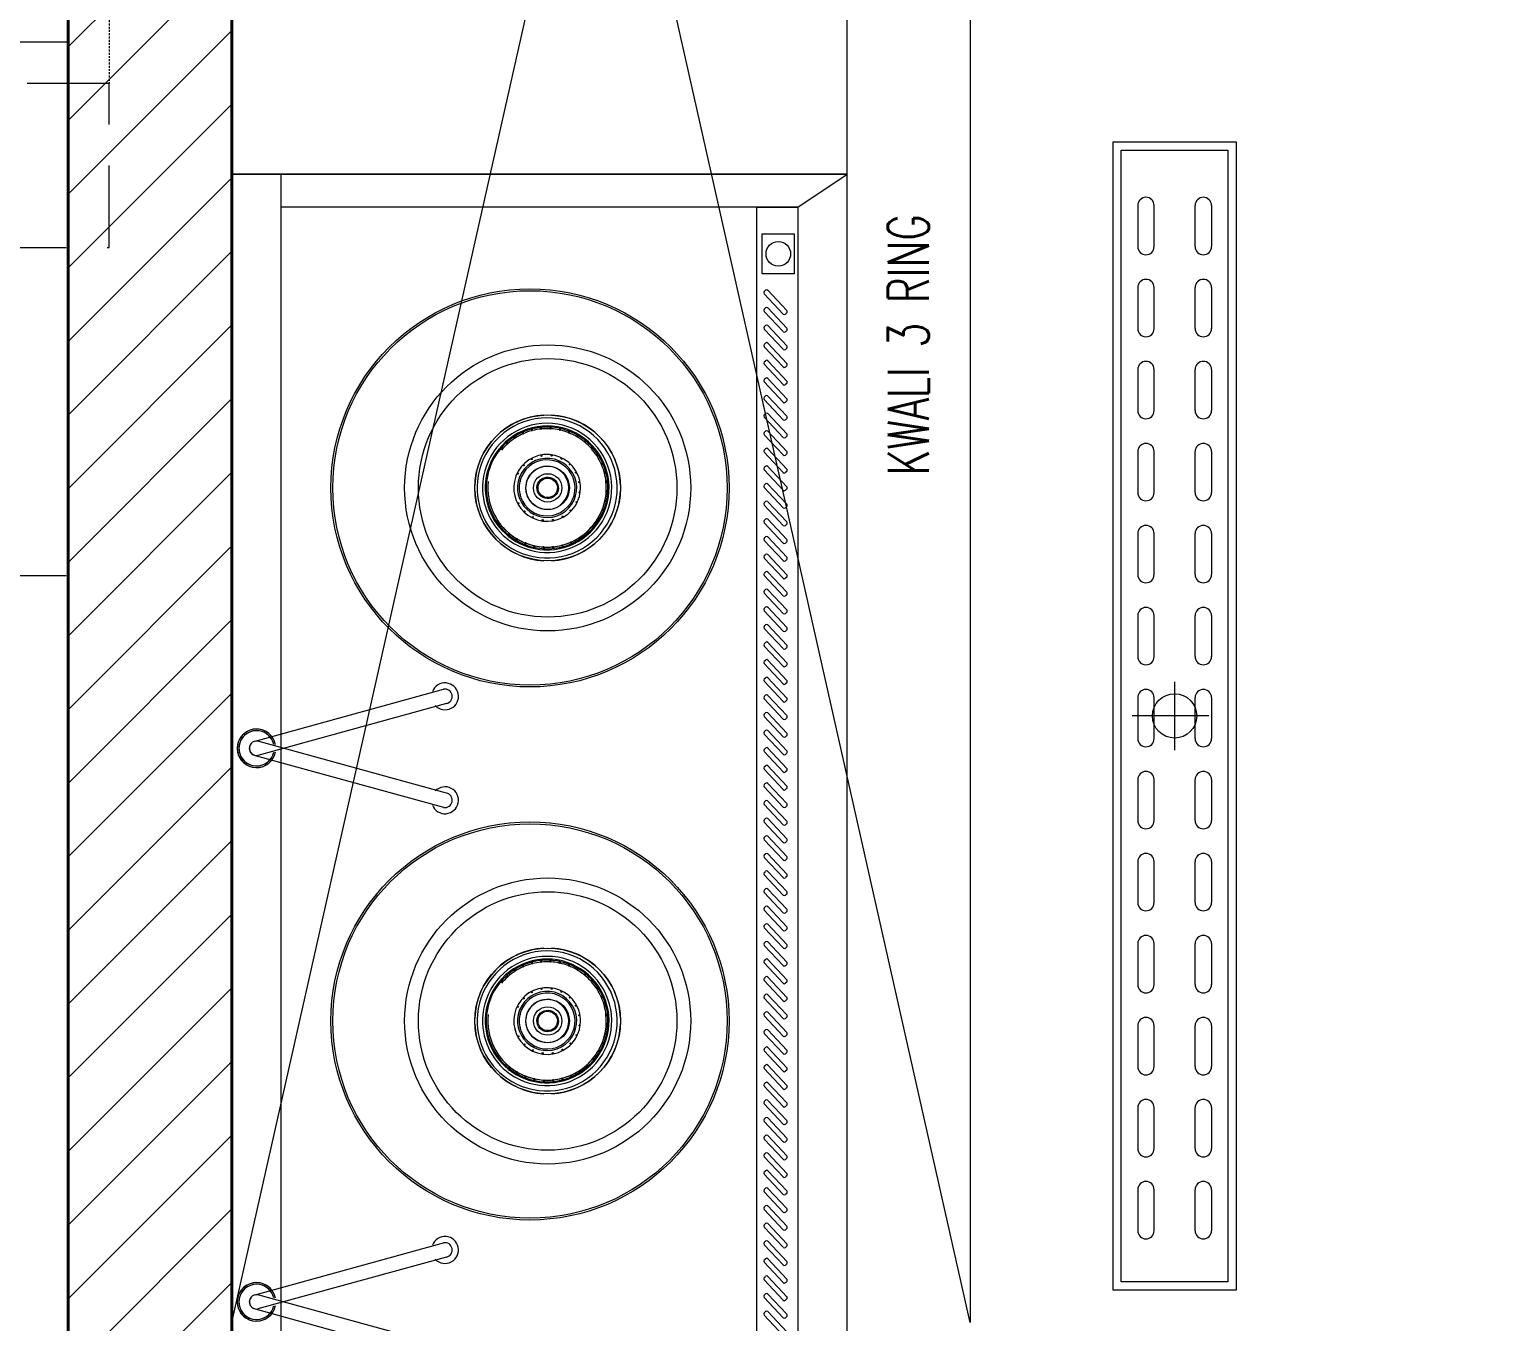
# Model space of a CAD drawing. Header units: millimetres. Extents: x 886808 to 1650903, y -1008069 to 230892.
# Drawn here: x 934941 to 936720, y -357859 to -356283 of the extents above; entities that cross this region are included whole.
import ezdxf

# ---------------------------------------------------------------- set-up
doc = ezdxf.new("R2010")
doc.units = ezdxf.units.MM
for name, pattern in [('CENTER', [2, 1.25, -0.25, 0.25, -0.25]), ('DASHED', [0.75, 0.5, -0.25]), ('Overhead', [3.96875, 2.38125, -1.5875])]:
    doc.linetypes.add(name, pattern=pattern)
doc.layers.get('0').update_dxf_attribs({"lineweight": 0})
for name, color, linetype, lineweight in [('01- NET TUONG- 242', 242, 'Continuous', 40), ('06- Dim- 250', 250, 'Continuous', 0), ('8l NET TO', 8, 'Continuous', 9), ('A_Dim', 8, 'Continuous', 5), ('HACTH', 8, 'Continuous', 0), ('hatch', 250, 'Continuous', 0), ('I-FURN', 252, 'Continuous', 5), ('S-STRS-MBND', 31, 'Overhead', 5)]:
    doc.layers.add(name, color=color, linetype=linetype, lineweight=lineweight)
doc.styles.add('MtXpl_simplex8_shx', font='simplex8.shx')

# ---------------------------------------------------------------- blocks, each defined once
blk = doc.blocks.new('TRUC KHU BEP')
at = {"layer": '8l NET TO', "color": 251, "linetype": 'CENTER', "ltscale": 1000, "true_color": 0x636466, "transparency": 33554636}
blk.add_line((70, -3998.8), (70, 41158.2), dxfattribs=at)
blk = doc.blocks.new('CAU THANG THOAT HIEM')
at = {"layer": '06- Dim- 250', "linetype": 'DASHED', "ltscale": 200, "transparency": 33554636}
for p, q in [((0, 0, 0), (0, -3900, 0)), ((0, -3900, 0), (-3252.3, -3900)), ((50, -3950, 0), (-3302.3, -3950))]:
    blk.add_line(p, q, dxfattribs=at)
for points in [[(-3702.3, -4550), (0, -4550), (0, 2700), (-3702.3, 2700)], [(-3102.3, -4150), (50, -4150), (50, -3950), (-3102.3, -3950)]]:
    blk.add_lwpolyline(points, close=True, dxfattribs=at)
at = {"layer": 'S-STRS-MBND', "color": 251, "true_color": 0x636466, "transparency": 33554636}
blk.add_line((50, -2861, 0), (50, -3950, 0), dxfattribs=at)
blk = doc.blocks.new('TUONG BEP TG 1')
at = {"layer": 'HACTH', "transparency": 33554636}
h = blk.add_hatch(dxfattribs=at)
h.set_pattern_fill('ANSI31', color=256, scale=20)
h.set_pattern_definition([(45, (-934918.59, 379499.195), (-44.9012806, 44.9012806), [])])
h.paths.add_polyline_path([(3452.6, 37100), (6590.6, 37100), (6590.6, 36900), (3452.6, 36900)])
h.paths.add_polyline_path([(269.7, 37100), (1652.6, 37100), (1652.6, 36900), (269.7, 36900)])
h.paths.add_polyline_path([(8200.6, 37100), (10000, 37100), (10000, 36900), (8200.6, 36900)])
h.paths.add_polyline_path([(269.7, 29200), (70, 29200)], flags=17)
h.paths.add_polyline_path([(70, 19062.5), (269.7, 19062.5), (269.8, 17496.1), (70.1, 17496.1)])
h.paths.add_polyline_path([(69.6, 4881.2), (269.7, 4881.2), (269.7, 2202), (69.6, 2202)])
h.paths.add_polyline_path([(69.6, 7593.8), (269.7, 7593.8), (269.7, 6481.2), (69.6, 6481.2)])
h.paths.add_polyline_path([(69.6, 602), (269.7, 602), (269.7, 0), (69.6, 0)])
h.paths.add_polyline_path([(269.6, 0), (1685.1, 0), (1685.1, 200), (269.6, 200)])
h.paths.add_polyline_path([(3485.1, 200), (7535.3, 200), (7535.3, 0), (3485.1, 0)])
h.paths.add_polyline_path([(9145.3, 200), (10000, 200), (10000, 0), (9145.3, 0)])
h.paths.add_polyline_path([(70, 29200), (269.7, 29200), (269.7, 20662.5), (70, 20662.5)])
h.paths.add_polyline_path([(68.5, 14361), (269.7, 14361), (269.7, 15896.1), (68.5, 15896.1)])
h.paths.add_polyline_path([(69.6, 11800.9), (268.5, 11800.9), (268.5, 12761), (69.6, 12761)])
h.paths.add_polyline_path([(69.6, 10200.9), (269.6, 10200.9), (269.6, 9193.8), (69.6, 9193.8)])
h.paths.add_polyline_path([(69.8, 200.2), (69.8, 0), (-2028.9, -0.1), (-2028.9, 200)])
h.paths.add_polyline_path([(70, 37100.1), (270.6, 37100.1), (270.6, 34325), (70, 34325)])
h.paths.add_polyline_path([(70, 37100.1), (70, 36899.9), (-3029.1, 36899.8), (-3029.1, 37100)])
h.paths.add_polyline_path([(-3229.3, 37100), (-3029.1, 37100), (-3029, 36699.8), (-3229.2, 36699.8)])
h.paths.add_polyline_path([(-3229.3, 35699.8), (-3029.1, 35699.8), (-3029, 34049.8), (-3229.2, 34049.8)])
h.paths.add_polyline_path([(70.6, 34450.1), (70.6, 34249.9), (-3029, 34249.9), (-3029, 34450.1)])
h.paths.add_polyline_path([(-3229.4, 33049.7), (-3029.2, 33049.7), (-3029.1, 31994.2), (-3229.3, 31994.2)])
h.paths.add_polyline_path([(70, 32200.2), (70, 32000), (-3029.1, 32000), (-3029.1, 32200.2)])
h.paths.add_polyline_path([(-3329, 3299.3), (-3128.9, 3299.3), (-3128.9, 4099.2), (70, 4099.2), (70, 4299.4), (-3329, 4299.3)])
h.paths.add_polyline_path([(-3128.9, 2299.3), (-3329, 2299.3), (-3329, 0), (-3028.9, -0.1), (-3028.9, 200), (-3128.9, 200)])
at = {"layer": '01- NET TUONG- 242', "transparency": 33554636}
blk.add_lwpolyline([(70, 29200), (269.7, 29200), (269.7, 20662.5), (70, 20662.5)], close=True, dxfattribs=at)
at = {"layer": 'A_Dim', "transparency": 33554636}
blk.add_blockref('CAU THANG THOAT HIEM', (70, 27100, 0), dxfattribs=at)
blk = doc.blocks.new('A$C26DD556D')
at = {"layer": 'hatch', "transparency": 33554636}
for p, q in [((2079.2, 12325.4), (2079.2, 16325.4)), ((2079.2, 12325.4), (2979.2, 16325.4)), ((2979.2, 12325.4), (2079.2, 16325.4)), ((2979.2, 16325.4), (2979.2, 12325.4)), ((2079.2, 14125.6), (2079.2, 13725.5)), ((2829.2, 13725.5), (2829.2, 14125.6)), ((3153.6, 12364.9), (3153.6, 13764.9)), ((3153.6, 13764.9), (3303.6, 13764.9)), ((3163.6, 12374.9), (3163.6, 13754.9)), ((3163.6, 13754.9), (3293.6, 13754.9)), ((3293.6, 13754.9), (3293.6, 12374.9)), ((3303.6, 13764.9), (3303.6, 12364.9)), ((2829.2, 13725.5), (2079.2, 13725.5)), ((2079.2, 11625.5), (2079.2, 13725.5)), ((2139.2, 13725.5), (2079.2, 13725.5)), ((2079.2, 13725.5), (2079.2, 11625.5)), ((2079.2, 13725.5), (2079.2, 11625.5)), ((2139.2, 13725.5), (2079.2, 13725.5)), ((2079.2, 13725.5), (2829.2, 13725.5)), ((2139.2, 12295.7), (2139.2, 13725.5)), ((2139.2, 11625.5), (2139.2, 13725.5)), ((2139.2, 11625.5), (2139.2, 13725.5)), ((2769.2, 13685.5), (2829.2, 13725.5)), ((2829.2, 11625.5), (2829.2, 13725.5)), ((2769.2, 13685.5), (2139.2, 13685.5)), ((2719.2, 11665.5), (2719.2, 13685.5)), ((2719.2, 13685.5), (2769.2, 13685.5)), ((2769.2, 13685.5), (2769.2, 11665.5)), ((3183.6, 13687.3), (3183.6, 13637.3)), ((3203.6, 13637.3), (3203.6, 13687.3)), ((3253.6, 13637.3), (3253.6, 13687.3)), ((3273.6, 13687.3), (3273.6, 13637.3)), ((2725.6, 13603.9), (2725.6, 13652.8)), ((2725.6, 13652.8), (2764.7, 13652.8)), ((2764.7, 13652.8), (2764.7, 13603.9)), ((2764.7, 13603.9), (2725.6, 13603.9)), ((2751.2, 13554.9), (2728.1, 13579.6)), ((2728.2, 13582.4), (2729.8, 13584)), ((2732.7, 13583.9), (2755.7, 13559.2)), ((3183.6, 13587.3), (3183.6, 13537.3)), ((3203.6, 13537.3), (3203.6, 13587.3)), ((3253.6, 13537.3), (3253.6, 13587.3)), ((3273.6, 13587.3), (3273.6, 13537.3)), ((2751.2, 13533.5), (2728.1, 13558.1)), ((2728.2, 13561), (2729.8, 13562.5)), ((2732.7, 13562.4), (2755.7, 13537.7)), ((2755.6, 13556.4), (2754, 13554.8)), ((2751.2, 13512), (2728.1, 13536.7)), ((2728.2, 13539.5), (2729.8, 13541)), ((2732.7, 13540.9), (2755.7, 13516.2)), ((2755.6, 13534.9), (2754, 13533.4)), ((2728.2, 13518), (2729.8, 13519.6)), ((2732.7, 13519.5), (2755.7, 13494.8)), ((2751.2, 13490.5), (2728.1, 13515.2)), ((2755.6, 13513.4), (2754, 13511.9)), ((2751.2, 13469), (2728.1, 13493.7)), ((2728.2, 13496.6), (2729.8, 13498.1)), ((2732.7, 13498), (2755.7, 13473.3)), ((2755.6, 13491.9), (2754, 13490.4)), ((3183.6, 13487.3), (3183.6, 13437.3)), ((3203.6, 13437.3), (3203.6, 13487.3)), ((3253.6, 13437.3), (3253.6, 13487.3)), ((3273.6, 13487.3), (3273.6, 13437.3)), ((2751.2, 13447.6), (2728.1, 13472.3)), ((2728.2, 13475.1), (2729.8, 13476.6)), ((2732.7, 13476.5), (2755.7, 13451.8)), ((2755.6, 13470.5), (2754, 13468.9)), ((2751.2, 13426.1), (2728.1, 13450.8)), ((2728.2, 13453.6), (2729.8, 13455.1)), ((2732.7, 13455), (2755.7, 13430.4)), ((2755.6, 13449), (2754, 13447.5)), ((2751.2, 13404.6), (2728.1, 13429.3)), ((2728.2, 13432.1), (2729.8, 13433.7)), ((2732.7, 13433.6), (2755.7, 13408.9)), ((2728.2, 13410.7), (2729.8, 13412.2)), ((2732.7, 13412.1), (2755.7, 13387.4)), ((2755.6, 13427.5), (2754, 13426)), ((2751.2, 13383.2), (2728.1, 13407.8)), ((2755.6, 13406.1), (2754, 13404.5)), ((2751.2, 13361.7), (2728.1, 13386.4)), ((2728.2, 13389.2), (2729.8, 13390.7)), ((2732.7, 13390.6), (2755.7, 13365.9)), ((2755.6, 13384.6), (2754, 13383.1)), ((3183.6, 13387.3), (3183.6, 13337.3)), ((3203.6, 13337.3), (3203.6, 13387.3)), ((3253.6, 13337.3), (3253.6, 13387.3)), ((3273.6, 13387.3), (3273.6, 13337.3)), ((2751.2, 13340.2), (2728.1, 13364.9)), ((2728.2, 13367.7), (2729.8, 13369.3)), ((2732.7, 13369.2), (2755.7, 13344.5)), ((2755.6, 13363.1), (2754, 13361.6)), ((2431.4, 13350.9), (2430, 13350.9)), ((2751.2, 13318.7), (2728.1, 13343.4)), ((2728.2, 13346.3), (2729.8, 13347.8)), ((2732.7, 13347.7), (2755.7, 13323)), ((2755.6, 13341.7), (2754, 13340.1)), ((2430, 13335.1), (2431.4, 13335.1)), ((2751.2, 13297.3), (2728.1, 13322)), ((2728.2, 13324.8), (2729.8, 13326.3)), ((2732.7, 13326.2), (2755.7, 13301.5)), ((2728.2, 13303.3), (2729.8, 13304.8)), ((2732.7, 13304.7), (2755.7, 13280.1)), ((2755.6, 13320.2), (2754, 13318.6)), ((2751.2, 13275.8), (2728.1, 13300.5)), ((2755.6, 13298.7), (2754, 13297.2)), ((3183.6, 13287.3), (3183.6, 13237.3)), ((3203.6, 13237.3), (3203.6, 13287.3)), ((3253.6, 13237.3), (3253.6, 13287.3)), ((3273.6, 13287.3), (3273.6, 13237.3)), ((2751.2, 13254.3), (2728.1, 13279)), ((2728.2, 13281.8), (2729.8, 13283.4)), ((2732.7, 13283.3), (2755.7, 13258.6)), ((2755.6, 13277.2), (2754, 13275.7)), ((2751.2, 13232.9), (2728.1, 13257.5)), ((2728.2, 13260.4), (2729.8, 13261.9)), ((2732.7, 13261.8), (2755.7, 13237.1)), ((2755.6, 13255.8), (2754, 13254.2)), ((2751.2, 13211.4), (2728.1, 13236.1)), ((2728.2, 13238.9), (2729.8, 13240.4)), ((2732.7, 13240.3), (2755.7, 13215.7)), ((2755.6, 13234.3), (2754, 13232.8)), ((2751.2, 13189.9), (2728.1, 13214.6)), ((2728.2, 13217.4), (2729.8, 13219)), ((2732.7, 13218.9), (2755.7, 13194.2)), ((2728.2, 13196), (2729.8, 13197.5)), ((2732.7, 13197.4), (2755.7, 13172.7)), ((2755.6, 13212.8), (2754, 13211.3)), ((2751.2, 13168.5), (2728.1, 13193.1)), ((2755.6, 13191.4), (2754, 13189.8)), ((3183.6, 13187.3), (3183.6, 13137.3)), ((3203.6, 13137.3), (3203.6, 13187.3)), ((3253.6, 13137.3), (3253.6, 13187.3)), ((3273.6, 13187.3), (3273.6, 13137.3)), ((2751.2, 13147), (2728.1, 13171.7)), ((2728.2, 13174.5), (2729.8, 13176)), ((2732.7, 13175.9), (2755.7, 13151.2)), ((2755.6, 13169.9), (2754, 13168.4)), ((2751.2, 13125.5), (2728.1, 13150.2)), ((2728.2, 13153), (2729.8, 13154.6)), ((2732.7, 13154.5), (2755.7, 13129.8)), ((2755.6, 13148.4), (2754, 13146.9)), ((2751.2, 13104), (2728.1, 13128.7)), ((2728.2, 13131.6), (2729.8, 13133.1)), ((2732.7, 13133), (2755.7, 13108.3)), ((2755.6, 13126.9), (2754, 13125.4)), ((2728.2, 13110.1), (2729.8, 13111.6)), ((2732.7, 13111.5), (2755.7, 13086.8)), ((2107.5, 13034.1), (2337.3, 13097.4)), ((2751.2, 13082.6), (2728.1, 13107.3)), ((2728.2, 13088.6), (2729.8, 13090.1)), ((2732.7, 13090), (2755.7, 13065.4)), ((2755.6, 13105.5), (2754, 13103.9)), ((3228.6, 13106.6), (3228.6, 13023.2)), ((2340.8, 13080.2), (2110.9, 13016.8)), ((2751.2, 13061.1), (2728.1, 13085.8)), ((2755.6, 13084), (2754, 13082.5)), ((3183.6, 13087.3), (3183.6, 13037.3)), ((3203.6, 13037.3), (3203.6, 13087.3)), ((3253.6, 13037.3), (3253.6, 13087.3)), ((3273.6, 13087.3), (3273.6, 13037.3)), ((2751.2, 13039.6), (2728.1, 13064.3)), ((2728.2, 13067.1), (2729.8, 13068.7)), ((2732.7, 13068.6), (2755.7, 13043.9)), ((2755.6, 13062.5), (2754, 13061)), ((3270.3, 13064.9), (3176.9, 13064.9)), ((2751.2, 13018.2), (2728.1, 13042.8)), ((2728.2, 13045.7), (2729.8, 13047.2)), ((2732.7, 13047.1), (2755.7, 13022.4)), ((2755.6, 13041.1), (2754, 13039.5)), ((2340.8, 12970.7), (2110.9, 13034.1)), ((2751.2, 12996.7), (2728.1, 13021.4)), ((2728.2, 13024.2), (2729.8, 13025.7)), ((2732.7, 13025.6), (2755.7, 13000.9)), ((2755.6, 13019.6), (2754, 13018.1)), ((2107.5, 13016.8), (2337.3, 12953.5)), ((2728.2, 13002.7), (2729.8, 13004.3)), ((2732.7, 13004.2), (2755.7, 12979.5)), ((2751.2, 12975.2), (2728.1, 12999.9)), ((2755.6, 12998.1), (2754, 12996.6)), ((3183.6, 12987.3), (3183.6, 12937.3)), ((3203.6, 12937.3), (3203.6, 12987.3)), ((3253.6, 12937.3), (3253.6, 12987.3)), ((3273.6, 12987.3), (3273.6, 12937.3)), ((2751.2, 12953.7), (2728.1, 12978.4)), ((2728.2, 12981.3), (2729.8, 12982.8)), ((2732.7, 12982.7), (2755.7, 12958)), ((2755.6, 12976.7), (2754, 12975.1)), ((2751.2, 12932.3), (2728.1, 12957)), ((2728.2, 12959.8), (2729.8, 12961.3)), ((2732.7, 12961.2), (2755.7, 12936.5)), ((2755.6, 12955.2), (2754, 12953.7)), ((2751.2, 12910.8), (2728.1, 12935.5)), ((2728.2, 12938.3), (2729.8, 12939.8)), ((2732.7, 12939.7), (2755.7, 12915.1)), ((2755.6, 12933.7), (2754, 12932.2)), ((2751.2, 12889.3), (2728.1, 12914)), ((2728.2, 12916.8), (2729.8, 12918.4)), ((2732.7, 12918.3), (2755.7, 12893.6)), ((2755.6, 12912.2), (2754, 12910.7)), ((2728.2, 12895.4), (2729.8, 12896.9)), ((2732.7, 12896.8), (2755.7, 12872.1)), ((2751.2, 12867.9), (2728.1, 12892.5)), ((2755.6, 12890.8), (2754, 12889.2)), ((3183.6, 12887.3), (3183.6, 12837.3)), ((3203.6, 12837.3), (3203.6, 12887.3)), ((3253.6, 12837.3), (3253.6, 12887.3)), ((3273.6, 12887.3), (3273.6, 12837.3)), ((2751.2, 12846.4), (2728.1, 12871.1)), ((2728.2, 12873.9), (2729.8, 12875.4)), ((2732.7, 12875.3), (2755.7, 12850.7)), ((2755.6, 12869.3), (2754, 12867.8)), ((2751.2, 12824.9), (2728.1, 12849.6)), ((2728.2, 12852.4), (2729.8, 12854)), ((2732.7, 12853.9), (2755.7, 12829.2)), ((2755.6, 12847.8), (2754, 12846.3)), ((2751.2, 12803.5), (2728.1, 12828.1)), ((2728.2, 12831), (2729.8, 12832.5)), ((2732.7, 12832.4), (2755.7, 12807.7)), ((2755.6, 12826.4), (2754, 12824.8)), ((2751.2, 12782), (2728.1, 12806.7)), ((2728.2, 12809.5), (2729.8, 12811)), ((2732.7, 12810.9), (2755.7, 12786.2)), ((2728.2, 12788), (2729.8, 12789.6)), ((2732.7, 12789.5), (2755.7, 12764.8)), ((2755.6, 12804.9), (2754, 12803.4)), ((3183.6, 12787.3), (3183.6, 12737.3)), ((3203.6, 12737.3), (3203.6, 12787.3)), ((3253.6, 12737.3), (3253.6, 12787.3)), ((3273.6, 12787.3), (3273.6, 12737.3)), ((2751.2, 12760.5), (2728.1, 12785.2)), ((2755.6, 12783.4), (2754, 12781.9)), ((2751.2, 12739), (2728.1, 12763.7)), ((2728.2, 12766.6), (2729.8, 12768.1)), ((2732.7, 12768), (2755.7, 12743.3)), ((2755.6, 12761.9), (2754, 12760.4)), ((2751.2, 12717.6), (2728.1, 12742.3)), ((2728.2, 12745.1), (2729.8, 12746.6)), ((2732.7, 12746.5), (2755.7, 12721.8)), ((2755.6, 12740.5), (2754, 12738.9)), ((2751.2, 12696.1), (2728.1, 12720.8)), ((2728.2, 12723.6), (2729.8, 12725.1)), ((2732.7, 12725), (2755.7, 12700.4)), ((2755.6, 12719), (2754, 12717.5)), ((2431.4, 12700.9), (2430, 12700.9)), ((2751.2, 12674.6), (2728.1, 12699.3)), ((2728.2, 12702.1), (2729.8, 12703.7)), ((2732.7, 12703.6), (2755.7, 12678.9)), ((2430, 12685.1), (2431.4, 12685.1)), ((2728.2, 12680.7), (2729.8, 12682.2)), ((2732.7, 12682.1), (2755.7, 12657.4)), ((2755.6, 12697.5), (2754, 12696)), ((3183.6, 12687.3), (3183.6, 12637.3)), ((3203.6, 12637.3), (3203.6, 12687.3)), ((3253.6, 12637.3), (3253.6, 12687.3)), ((3273.6, 12687.3), (3273.6, 12637.3)), ((2751.2, 12653.2), (2728.1, 12677.8)), ((2755.6, 12676.1), (2754, 12674.5)), ((2751.2, 12631.7), (2728.1, 12656.4)), ((2728.2, 12659.2), (2729.8, 12660.7)), ((2732.7, 12660.6), (2755.7, 12635.9)), ((2755.6, 12654.6), (2754, 12653.1)), ((2751.2, 12610.2), (2728.1, 12634.9)), ((2728.2, 12637.7), (2729.8, 12639.3)), ((2732.7, 12639.2), (2755.7, 12614.5)), ((2755.6, 12633.1), (2754, 12631.6)), ((2751.2, 12588.7), (2728.1, 12613.4)), ((2728.2, 12616.3), (2729.8, 12617.8)), ((2732.7, 12617.7), (2755.7, 12593)), ((2755.6, 12611.7), (2754, 12610.1)), ((2751.2, 12567.3), (2728.1, 12592)), ((2728.2, 12594.8), (2729.8, 12596.3)), ((2732.7, 12596.2), (2755.7, 12571.5)), ((2728.2, 12573.3), (2729.8, 12574.8)), ((2732.7, 12574.8), (2755.7, 12550.1)), ((2755.6, 12590.2), (2754, 12588.7)), ((3183.6, 12587.3), (3183.6, 12537.3)), ((3203.6, 12537.3), (3203.6, 12587.3)), ((3253.6, 12537.3), (3253.6, 12587.3)), ((3273.6, 12587.3), (3273.6, 12537.3)), ((2751.2, 12545.8), (2728.1, 12570.5)), ((2755.6, 12568.7), (2754, 12567.2)), ((2751.2, 12524.3), (2728.1, 12549)), ((2728.2, 12551.8), (2729.8, 12553.4)), ((2732.7, 12553.3), (2755.7, 12528.6)), ((2755.6, 12547.2), (2754, 12545.7)), ((2751.2, 12502.9), (2728.1, 12527.5)), ((2728.2, 12530.4), (2729.8, 12531.9)), ((2732.7, 12531.8), (2755.7, 12507.1)), ((2755.6, 12525.8), (2754, 12524.2)), ((2751.2, 12481.4), (2728.1, 12506.1)), ((2728.2, 12508.9), (2729.8, 12510.4)), ((2732.7, 12510.3), (2755.7, 12485.7)), ((2755.6, 12504.3), (2754, 12502.8)), ((2728.2, 12487.4), (2729.8, 12489)), ((2732.7, 12488.9), (2755.7, 12464.2)), ((3183.6, 12487.3), (3183.6, 12437.3)), ((3203.6, 12437.3), (3203.6, 12487.3)), ((3253.6, 12437.3), (3253.6, 12487.3)), ((3273.6, 12487.3), (3273.6, 12437.3)), ((2751.2, 12459.9), (2728.1, 12484.6)), ((2728.2, 12466), (2729.8, 12467.5)), ((2732.7, 12467.4), (2755.7, 12442.7)), ((2755.6, 12482.8), (2754, 12481.3)), ((2751.2, 12438.5), (2728.1, 12463.1)), ((2755.6, 12461.4), (2754, 12459.8)), ((2751.2, 12417), (2728.1, 12441.7)), ((2728.2, 12444.5), (2729.8, 12446)), ((2732.7, 12445.9), (2755.7, 12421.2)), ((2755.6, 12439.9), (2754, 12438.4)), ((2107.5, 12359.1), (2337.3, 12422.4)), ((2751.2, 12395.5), (2728.1, 12420.2)), ((2728.2, 12423), (2729.8, 12424.6)), ((2732.7, 12424.5), (2755.7, 12399.8)), ((2755.6, 12418.4), (2754, 12416.9)), ((2340.8, 12405.2), (2110.9, 12341.8)), ((2751.2, 12374), (2728.1, 12398.7)), ((2728.2, 12401.6), (2729.8, 12403.1)), ((2732.7, 12403), (2755.7, 12378.3)), ((2755.6, 12396.9), (2754, 12395.4)), ((2728.2, 12380.1), (2729.8, 12381.6)), ((2732.7, 12381.5), (2755.7, 12356.8)), ((2751.2, 12352.6), (2728.1, 12377.3)), ((2755.6, 12375.5), (2754, 12373.9)), ((3303.6, 12364.9), (3153.6, 12364.9)), ((3293.6, 12374.9), (3163.6, 12374.9)), ((2340.8, 12295.7), (2110.9, 12359.1)), ((2751.2, 12331.1), (2728.1, 12355.8)), ((2728.2, 12358.6), (2729.8, 12360.1)), ((2732.7, 12360), (2755.7, 12335.4)), ((2755.6, 12354), (2754, 12352.5)), ((2107.5, 12341.8), (2337.3, 12278.5)), ((2751.2, 12309.6), (2728.1, 12334.3)), ((2728.2, 12337.1), (2729.8, 12338.7)), ((2732.7, 12338.6), (2755.7, 12313.9)), ((2755.6, 12332.5), (2754, 12331))]:
    blk.add_line(p, q, dxfattribs=at)
for centre, radius in [((2745.4, 13628.4), 15), ((2442.6, 13343), 242.7), ((2442.6, 13343), 240.4), ((2464.2, 13343), 174.4), ((2464.2, 13343), 157.6), ((2464.2, 13343), 88.9), ((2464.2, 13343), 88.9), ((2444.8, 13378.1), 0.657), ((2456.6, 13382.1), 0.657), ((2469, 13382.4), 0.657), ((2480.9, 13378.7), 0.657), ((2427.8, 13360.4), 0.657), ((2434.9, 13370.6), 0.657), ((2464.2, 13343), 26.5), ((2464.2, 13343), 26.5), ((2464.2, 13343), 17.3), ((2464.2, 13343), 17.3), ((2491.1, 13371.6), 0.657), ((2498.6, 13361.7), 0.657), ((2502.7, 13350), 0.657), ((2428.5, 13324.3), 0.657), ((2499.3, 13325.7), 0.657), ((2502.9, 13337.5), 0.657), ((2436, 13314.4), 0.657), ((2446.2, 13307.3), 0.657), ((2458.1, 13303.7), 0.657), ((2470.5, 13303.9), 0.657), ((2482.3, 13308), 0.657), ((2492.2, 13315.5), 0.657), ((3228.6, 13064.9), 27), ((2442.6, 12693), 242.7), ((2442.6, 12693), 240.4), ((2464.2, 12693), 174.4), ((2464.2, 12693), 157.6), ((2464.2, 12693), 88.9), ((2464.2, 12693), 88.9), ((2434.9, 12720.6), 0.657), ((2464.2, 12693), 26.5), ((2464.2, 12693), 26.5), ((2444.8, 12728.1), 0.657), ((2456.6, 12732.1), 0.657), ((2469, 12732.4), 0.657), ((2480.9, 12728.7), 0.657), ((2491.1, 12721.6), 0.657), ((2427.8, 12710.4), 0.657), ((2464.2, 12693), 17.3), ((2464.2, 12693), 17.3), ((2498.6, 12711.7), 0.657), ((2502.7, 12700), 0.657), ((2502.9, 12687.5), 0.657), ((2428.5, 12674.3), 0.657), ((2436, 12664.4), 0.657), ((2492.2, 12665.5), 0.657), ((2499.3, 12675.7), 0.657), ((2446.2, 12657.3), 0.657), ((2458.1, 12653.7), 0.657), ((2470.5, 12653.9), 0.657), ((2482.3, 12658), 0.657)]:
    blk.add_circle(centre, radius, dxfattribs=at)
for centre, radius, start, end in [((3193.6, 13687.3), 10, 0, 180), ((3263.6, 13687.3), 10, 0, 180), ((3193.6, 13637.3), 10, 180, 0), ((3263.6, 13637.3), 10, 180, 0), ((3193.6, 13587.3), 10, 0, 180), ((3263.6, 13587.3), 10, 0, 180), ((2729.6, 13581), 2, 133.0347, 223.0347), ((2731.2, 13582.5), 2, 43.0347, 133.0347), ((2729.6, 13559.5), 2, 133.0347, 223.0347), ((2731.2, 13561), 2, 43.0347, 133.0347), ((2752.6, 13556.3), 2, 223.0347, 313.0347), ((2754.3, 13557.8), 2, 313.0347, 43.0347), ((2729.6, 13538), 2, 133.0347, 223.0347), ((2731.2, 13539.6), 2, 43.0347, 133.0347), ((2754.3, 13536.3), 2, 313.0347, 43.0347), ((3193.6, 13537.3), 10, 180, 0), ((3263.6, 13537.3), 10, 180, 0), ((2729.6, 13516.6), 2, 133.0347, 223.0347), ((2731.2, 13518.1), 2, 43.0347, 133.0347), ((2752.6, 13534.8), 2, 223.0347, 313.0347), ((2752.6, 13513.3), 2, 223.0347, 313.0347), ((2754.3, 13514.9), 2, 313.0347, 43.0347), ((2729.6, 13495.1), 2, 133.0347, 223.0347), ((2731.2, 13496.6), 2, 43.0347, 133.0347), ((2752.6, 13491.9), 2, 223.0347, 313.0347), ((2754.3, 13493.4), 2, 313.0347, 43.0347), ((3193.6, 13487.3), 10, 0, 180), ((3263.6, 13487.3), 10, 0, 180), ((2729.6, 13473.6), 2, 133.0347, 223.0347), ((2731.2, 13475.1), 2, 43.0347, 133.0347), ((2752.6, 13470.4), 2, 223.0347, 313.0347), ((2754.3, 13471.9), 2, 313.0347, 43.0347), ((2729.6, 13452.1), 2, 133.0347, 223.0347), ((2731.2, 13453.7), 2, 43.0347, 133.0347), ((2752.6, 13448.9), 2, 223.0347, 313.0347), ((2754.3, 13450.5), 2, 313.0347, 43.0347), ((2464.2, 13343), 88.9, 93.0247, 177.816), ((2463.5, 13343), 85.4, 234.9212, 174.7036), ((2464.2, 13343), 88.9, 2.184, 86.9753), ((2729.6, 13430.7), 2, 133.0347, 223.0347), ((2731.2, 13432.2), 2, 43.0347, 133.0347), ((2754.3, 13429), 2, 313.0347, 43.0347), ((3193.6, 13437.3), 10, 180, 0), ((3263.6, 13437.3), 10, 180, 0), ((2463.5, 13343), 78.8, 234.9212, 174.2608), ((2463.5, 13343), 75.5, 234.9212, 174.0104), ((2463.5, 13343), 74.2, 234.9212, 173.904), ((2434.2, 13409.7), 0.788, 333.2976, 254.1502), ((2463.5, 13343), 72.2, 105.1221, 113.3257), ((2445, 13413.5), 0.788, 324.2976, 245.1502), ((2445, 13413.5), 0.788, 245.1502, 324.2976), ((2463.5, 13343), 72.2, 96.1221, 104.3257), ((2456.3, 13415.5), 0.788, 315.2976, 236.1502), ((2456.3, 13415.5), 0.788, 236.1502, 315.2976), ((2463.5, 13343), 72.2, 87.1221, 95.3257), ((2467.7, 13415.7), 0.788, 306.2976, 227.1502), ((2467.7, 13415.7), 0.788, 227.1502, 306.2976), ((2463.5, 13343), 72.2, 78.1221, 86.3257), ((2479, 13414.2), 0.788, 297.2976, 218.1502), ((2479, 13414.2), 0.788, 218.1502, 297.2976), ((2463.5, 13343), 72.2, 69.1221, 77.3257), ((2490, 13410.9), 0.788, 288.2976, 209.1502), ((2490, 13410.9), 0.788, 209.1502, 288.2976), ((2463.5, 13343), 72.2, 60.1221, 68.3257), ((2729.6, 13409.2), 2, 133.0347, 223.0347), ((2731.2, 13410.7), 2, 43.0347, 133.0347), ((2752.6, 13427.5), 2, 223.0347, 313.0347), ((2463.5, 13343), 72.2, 132.1221, 140.3257), ((2415.1, 13397.4), 0.788, 351.2976, 272.1502), ((2415.1, 13397.4), 0.788, 272.1502, 351.2976), ((2463.5, 13343), 72.2, 123.1221, 131.3257), ((2424.2, 13404.3), 0.788, 342.2976, 263.1502), ((2424.2, 13404.3), 0.788, 263.1502, 342.2976), ((2463.5, 13343), 72.2, 114.1221, 122.3257), ((2434.2, 13409.7), 0.788, 254.1502, 333.2976), ((2500.3, 13405.9), 0.788, 279.2976, 200.1502), ((2500.3, 13405.9), 0.788, 200.1502, 279.2976), ((2463.5, 13343), 72.2, 51.1221, 59.3257), ((2509.7, 13399.4), 0.788, 270.2976, 191.1502), ((2509.7, 13399.4), 0.788, 191.1502, 270.2976), ((2463.5, 13343), 72.2, 42.1221, 50.3257), ((2517.9, 13391.5), 0.788, 261.2976, 182.1502), ((2752.6, 13406), 2, 223.0347, 313.0347), ((2754.3, 13407.5), 2, 313.0347, 43.0347), ((3193.6, 13387.3), 10, 0, 180), ((3263.6, 13387.3), 10, 0, 180), ((2463.5, 13343), 40.7, 234.9212, 168.8401), ((2463.5, 13343), 36.1, 234.9212, 167.3977), ((2463.5, 13343), 34.1, 234.9212, 166.6576), ((2517.9, 13391.5), 0.788, 182.1502, 261.2976), ((2463.5, 13343), 72.2, 33.1221, 41.3257), ((2524.8, 13382.4), 0.788, 252.2976, 173.1502), ((2524.8, 13382.4), 0.788, 173.1502, 252.2976), ((2463.5, 13343), 72.2, 24.1221, 32.3257), ((2729.6, 13387.7), 2, 133.0347, 223.0347), ((2731.2, 13389.3), 2, 43.0347, 133.0347), ((2752.6, 13384.5), 2, 223.0347, 313.0347), ((2754.3, 13386.1), 2, 313.0347, 43.0347), ((2463.5, 13343), 26.3, 234.9212, 162.5424), ((2530.2, 13372.3), 0.788, 164.1502, 243.2976), ((2530.2, 13372.3), 0.788, 243.2976, 164.1502), ((2463.5, 13343), 72.2, 15.1221, 23.3257), ((2534, 13361.5), 0.788, 155.1502, 234.2976), ((2534, 13361.5), 0.788, 234.2976, 155.1502), ((2463.5, 13343), 72.2, 6.1221, 14.3257), ((2729.6, 13366.3), 2, 133.0347, 223.0347), ((2731.2, 13367.8), 2, 43.0347, 133.0347), ((2752.6, 13363.1), 2, 223.0347, 313.0347), ((2754.3, 13364.6), 2, 313.0347, 43.0347), ((2464.2, 13343), 88.9, 182.184, 266.9753), ((2463.5, 13343), 85.4, 174.7036, 234.9212), ((2463.5, 13343), 78.8, 174.2608, 234.9212), ((2463.5, 13343), 75.5, 174.0104, 234.9212), ((2463.5, 13343), 74.2, 173.904, 234.9212), ((2463.5, 13343), 72.2, 173.7371, 6.2629), ((2463.5, 13343), 40.7, 168.8401, 234.9212), ((2463.5, 13343), 36.1, 167.3977, 234.9212), ((2463.5, 13343), 34.1, 166.6576, 234.9212), ((2463.5, 13343), 26.3, 162.5424, 234.9212), ((2464.2, 13343), 13.1, 143.1301377324015, 143.1301037148577), ((2464.2, 13343), 11.8, 138.1897270326551, 138.189686450463), ((2464.2, 13343), 88.9, 273.0247, 357.816), ((2536, 13350.3), 0.788, 146.1502, 225.2976), ((2536, 13350.3), 0.788, 225.2976, 146.1502), ((2463.5, 13343), 72.2, 357.1221, 5.3257), ((2536.3, 13338.8), 0.788, 137.1502, 216.2976), ((2536.3, 13338.8), 0.788, 216.2976, 137.1502), ((2729.6, 13344.8), 2, 133.0347, 223.0347), ((2731.2, 13346.3), 2, 43.0347, 133.0347), ((2752.6, 13341.6), 2, 223.0347, 313.0347), ((2754.3, 13343.1), 2, 313.0347, 43.0347), ((2463.5, 13343), 72.2, 339.1221, 347.3257), ((2534.7, 13327.5), 0.788, 128.1502, 207.2976), ((2534.7, 13327.5), 0.788, 207.2976, 128.1502), ((2463.5, 13343), 72.2, 348.1221, 356.3257), ((2729.6, 13323.3), 2, 133.0347, 223.0347), ((2731.2, 13324.9), 2, 43.0347, 133.0347), ((2754.3, 13321.6), 2, 313.0347, 43.0347), ((3193.6, 13337.3), 10, 180, 0), ((3263.6, 13337.3), 10, 180, 0), ((2463.5, 13343), 72.2, 321.1221, 329.3257), ((2526.4, 13306.3), 0.788, 189.2976, 110.1502), ((2526.4, 13306.3), 0.788, 110.1502, 189.2976), ((2463.5, 13343), 72.2, 330.1221, 338.3257), ((2531.4, 13316.6), 0.788, 119.1502, 198.2976), ((2531.4, 13316.6), 0.788, 198.2976, 119.1502), ((2729.6, 13301.9), 2, 133.0347, 223.0347), ((2731.2, 13303.4), 2, 43.0347, 133.0347), ((2752.6, 13320.1), 2, 223.0347, 313.0347), ((2463.5, 13343), 72.2, 222.1221, 230.3257), ((2417.4, 13286.6), 0.788, 90.2976, 11.1502), ((2417.4, 13286.6), 0.788, 11.1502, 90.2976), ((2463.5, 13343), 72.2, 231.1221, 239.3257), ((2463.5, 13343), 72.2, 303.1221, 311.3257), ((2512, 13288.6), 0.788, 92.1502, 171.2976), ((2512, 13288.6), 0.788, 171.2976, 92.1502), ((2463.5, 13343), 72.2, 312.1221, 320.3257), ((2519.9, 13296.9), 0.788, 101.1502, 180.2976), ((2519.9, 13296.9), 0.788, 180.2976, 101.1502), ((2752.6, 13298.6), 2, 223.0347, 313.0347), ((2754.3, 13300.2), 2, 313.0347, 43.0347), ((3193.6, 13287.3), 10, 0, 180), ((3263.6, 13287.3), 10, 0, 180), ((2426.8, 13280.1), 0.788, 99.2976, 20.1502), ((2426.8, 13280.1), 0.788, 20.1502, 99.2976), ((2463.5, 13343), 72.2, 240.1221, 248.3257), ((2437.1, 13275.1), 0.788, 108.2976, 29.1502), ((2437.1, 13275.1), 0.788, 29.1502, 108.2976), ((2463.5, 13343), 72.2, 249.1221, 257.3257), ((2448.1, 13271.8), 0.788, 117.2976, 38.1502), ((2448.1, 13271.8), 0.788, 38.1502, 117.2976), ((2463.5, 13343), 72.2, 258.1221, 266.3257), ((2459.4, 13270.3), 0.788, 126.2976, 47.1502), ((2459.4, 13270.3), 0.788, 47.1502, 126.2976), ((2463.5, 13343), 72.2, 267.1221, 275.3257), ((2470.8, 13270.5), 0.788, 135.2976, 56.1502), ((2470.8, 13270.5), 0.788, 56.1502, 135.2976), ((2463.5, 13343), 72.2, 276.1221, 284.3257), ((2482.1, 13272.6), 0.788, 144.2976, 65.1502), ((2482.1, 13272.6), 0.788, 65.1502, 144.2976), ((2463.5, 13343), 72.2, 285.1221, 293.3257), ((2492.8, 13276.3), 0.788, 74.1502, 153.2976), ((2492.8, 13276.3), 0.788, 153.2976, 74.1502), ((2463.5, 13343), 72.2, 294.1221, 302.3257), ((2502.9, 13281.7), 0.788, 162.2976, 83.1502), ((2502.9, 13281.7), 0.788, 83.1502, 162.2976), ((2729.6, 13280.4), 2, 133.0347, 223.0347), ((2731.2, 13281.9), 2, 43.0347, 133.0347), ((2752.6, 13277.2), 2, 223.0347, 313.0347), ((2754.3, 13278.7), 2, 313.0347, 43.0347), ((2729.6, 13258.9), 2, 133.0347, 223.0347), ((2731.2, 13260.4), 2, 43.0347, 133.0347), ((2752.6, 13255.7), 2, 223.0347, 313.0347), ((2754.3, 13257.2), 2, 313.0347, 43.0347), ((2729.6, 13237.4), 2, 133.0347, 223.0347), ((2731.2, 13239), 2, 43.0347, 133.0347), ((2752.6, 13234.2), 2, 223.0347, 313.0347), ((2754.3, 13235.8), 2, 313.0347, 43.0347), ((3193.6, 13237.3), 10, 180, 0), ((3263.6, 13237.3), 10, 180, 0), ((2729.6, 13216), 2, 133.0347, 223.0347), ((2731.2, 13217.5), 2, 43.0347, 133.0347), ((2754.3, 13214.3), 2, 313.0347, 43.0347), ((2731.2, 13196), 2, 43.0347, 133.0347), ((2752.6, 13212.8), 2, 223.0347, 313.0347), ((3193.6, 13187.3), 10, 0, 180), ((3263.6, 13187.3), 10, 0, 180), ((2729.6, 13194.5), 2, 133.0347, 223.0347), ((2752.6, 13191.3), 2, 223.0347, 313.0347), ((2754.3, 13192.8), 2, 313.0347, 43.0347), ((2729.6, 13173), 2, 133.0347, 223.0347), ((2731.2, 13174.6), 2, 43.0347, 133.0347), ((2752.6, 13169.8), 2, 223.0347, 313.0347), ((2754.3, 13171.3), 2, 313.0347, 43.0347), ((2729.6, 13151.6), 2, 133.0347, 223.0347), ((2731.2, 13153.1), 2, 43.0347, 133.0347), ((2752.6, 13148.3), 2, 223.0347, 313.0347), ((2754.3, 13149.9), 2, 313.0347, 43.0347), ((2729.6, 13130.1), 2, 133.0347, 223.0347), ((2731.2, 13131.6), 2, 43.0347, 133.0347), ((2752.6, 13126.9), 2, 223.0347, 313.0347), ((2754.3, 13128.4), 2, 313.0347, 43.0347), ((3193.6, 13137.3), 10, 180, 0), ((3263.6, 13137.3), 10, 180, 0), ((2729.6, 13108.6), 2, 133.0347, 223.0347), ((2731.2, 13110.1), 2, 43.0347, 133.0347), ((2754.3, 13106.9), 2, 313.0347, 43.0347), ((2339, 13088.8), 16.4, 223.692, 159.0191), ((2339, 13088.8), 8.79, 281.3556, 101.3556), ((2731.2, 13088.7), 2, 43.0347, 133.0347), ((2752.6, 13105.4), 2, 223.0347, 313.0347), ((3193.6, 13087.3), 10, 0, 180), ((3263.6, 13087.3), 10, 0, 180), ((2729.6, 13087.1), 2, 133.0347, 223.0347), ((2752.6, 13083.9), 2, 223.0347, 313.0347), ((2754.3, 13085.5), 2, 313.0347, 43.0347), ((2729.6, 13065.7), 2, 133.0347, 223.0347), ((2731.2, 13067.2), 2, 43.0347, 133.0347), ((2752.6, 13062.5), 2, 223.0347, 313.0347), ((2754.3, 13064), 2, 313.0347, 43.0347), ((2109.2, 13025.5), 23.5, 10.5861, 326.7027), ((2109.2, 13025.5), 23.5, 33.2973, 349.4139), ((2109.2, 13025.5), 21.5, 12.7483, 324.5405), ((2109.2, 13025.5), 21.5, 35.4595, 347.2517), ((2729.6, 13044.2), 2, 133.0347, 223.0347), ((2731.2, 13045.7), 2, 43.0347, 133.0347), ((2752.6, 13041), 2, 223.0347, 313.0347), ((2754.3, 13042.5), 2, 313.0347, 43.0347), ((3193.6, 13037.3), 10, 180, 0), ((3263.6, 13037.3), 10, 180, 0), ((2109.2, 13025.5), 8.79, 78.6444, 258.6444), ((2109.2, 13025.5), 8.79, 101.3556, 281.3556), ((2729.6, 13022.7), 2, 133.0347, 223.0347), ((2731.2, 13024.3), 2, 43.0347, 133.0347), ((2754.3, 13021.1), 2, 313.0347, 43.0347), ((2729.6, 13001.3), 2, 133.0347, 223.0347), ((2731.2, 13002.8), 2, 43.0347, 133.0347), ((2752.6, 13019.5), 2, 223.0347, 313.0347), ((2754.3, 12999.6), 2, 313.0347, 43.0347), ((2731.2, 12981.3), 2, 43.0347, 133.0347), ((2752.6, 12998.1), 2, 223.0347, 313.0347), ((3193.6, 12987.3), 10, 0, 180), ((3263.6, 12987.3), 10, 0, 180), ((2339, 12962.1), 16.4, 200.9809, 136.308), ((2339, 12962.1), 8.79, 258.6444, 78.6444), ((2729.6, 12979.8), 2, 133.0347, 223.0347), ((2752.6, 12976.6), 2, 223.0347, 313.0347), ((2754.3, 12978.1), 2, 313.0347, 43.0347), ((2729.6, 12958.3), 2, 133.0347, 223.0347), ((2731.2, 12959.9), 2, 43.0347, 133.0347), ((2752.6, 12955.1), 2, 223.0347, 313.0347), ((2754.3, 12956.6), 2, 313.0347, 43.0347), ((2729.6, 12936.9), 2, 133.0347, 223.0347), ((2731.2, 12938.4), 2, 43.0347, 133.0347), ((2752.6, 12933.6), 2, 223.0347, 313.0347), ((2754.3, 12935.2), 2, 313.0347, 43.0347), ((3193.6, 12937.3), 10, 180, 0), ((3263.6, 12937.3), 10, 180, 0), ((2729.6, 12915.4), 2, 133.0347, 223.0347), ((2731.2, 12916.9), 2, 43.0347, 133.0347), ((2754.3, 12913.7), 2, 313.0347, 43.0347), ((2729.6, 12893.9), 2, 133.0347, 223.0347), ((2731.2, 12895.4), 2, 43.0347, 133.0347), ((2752.6, 12912.2), 2, 223.0347, 313.0347), ((3193.6, 12887.3), 10, 0, 180), ((3263.6, 12887.3), 10, 0, 180), ((2752.6, 12890.7), 2, 223.0347, 313.0347), ((2754.3, 12892.2), 2, 313.0347, 43.0347), ((2729.6, 12872.4), 2, 133.0347, 223.0347), ((2731.2, 12874), 2, 43.0347, 133.0347), ((2752.6, 12869.2), 2, 223.0347, 313.0347), ((2754.3, 12870.8), 2, 313.0347, 43.0347), ((2729.6, 12851), 2, 133.0347, 223.0347), ((2731.2, 12852.5), 2, 43.0347, 133.0347), ((2752.6, 12847.8), 2, 223.0347, 313.0347), ((2754.3, 12849.3), 2, 313.0347, 43.0347), ((2729.6, 12829.5), 2, 133.0347, 223.0347), ((2731.2, 12831), 2, 43.0347, 133.0347), ((2752.6, 12826.3), 2, 223.0347, 313.0347), ((2754.3, 12827.8), 2, 313.0347, 43.0347), ((3193.6, 12837.3), 10, 180, 0), ((3263.6, 12837.3), 10, 180, 0), ((2729.6, 12808), 2, 133.0347, 223.0347), ((2731.2, 12809.6), 2, 43.0347, 133.0347), ((2754.3, 12806.3), 2, 313.0347, 43.0347), ((2729.6, 12786.6), 2, 133.0347, 223.0347), ((2731.2, 12788.1), 2, 43.0347, 133.0347), ((2752.6, 12804.8), 2, 223.0347, 313.0347), ((3193.6, 12787.3), 10, 0, 180), ((3263.6, 12787.3), 10, 0, 180), ((2464.2, 12693), 88.9, 93.0247, 177.816), ((2463.5, 12693), 85.4, 234.9212, 174.7036), ((2463.5, 12693), 78.8, 234.9212, 174.2608), ((2464.2, 12693), 88.9, 2.184, 86.9753), ((2752.6, 12783.3), 2, 223.0347, 313.0347), ((2754.3, 12784.9), 2, 313.0347, 43.0347), ((2463.5, 12693), 75.5, 234.9212, 174.0104), ((2463.5, 12693), 74.2, 234.9212, 173.904), ((2463.5, 12693), 72.2, 123.1221, 131.3257), ((2424.2, 12754.3), 0.788, 342.2976, 263.1502), ((2424.2, 12754.3), 0.788, 263.1502, 342.2976), ((2463.5, 12693), 72.2, 114.1221, 122.3257), ((2434.2, 12759.7), 0.788, 333.2976, 254.1502), ((2434.2, 12759.7), 0.788, 254.1502, 333.2976), ((2463.5, 12693), 72.2, 105.1221, 113.3257), ((2445, 12763.5), 0.788, 324.2976, 245.1502), ((2445, 12763.5), 0.788, 245.1502, 324.2976), ((2463.5, 12693), 72.2, 96.1221, 104.3257), ((2456.3, 12765.5), 0.788, 315.2976, 236.1502), ((2456.3, 12765.5), 0.788, 236.1502, 315.2976), ((2463.5, 12693), 72.2, 87.1221, 95.3257), ((2467.7, 12765.7), 0.788, 306.2976, 227.1502), ((2467.7, 12765.7), 0.788, 227.1502, 306.2976), ((2463.5, 12693), 72.2, 78.1221, 86.3257), ((2479, 12764.2), 0.788, 297.2976, 218.1502), ((2479, 12764.2), 0.788, 218.1502, 297.2976), ((2463.5, 12693), 72.2, 69.1221, 77.3257), ((2490, 12760.9), 0.788, 288.2976, 209.1502), ((2490, 12760.9), 0.788, 209.1502, 288.2976), ((2463.5, 12693), 72.2, 60.1221, 68.3257), ((2500.3, 12755.9), 0.788, 279.2976, 200.1502), ((2500.3, 12755.9), 0.788, 200.1502, 279.2976), ((2463.5, 12693), 72.2, 51.1221, 59.3257), ((2729.6, 12765.1), 2, 133.0347, 223.0347), ((2731.2, 12766.6), 2, 43.0347, 133.0347), ((2752.6, 12761.9), 2, 223.0347, 313.0347), ((2754.3, 12763.4), 2, 313.0347, 43.0347), ((2463.5, 12693), 72.2, 132.1221, 140.3257), ((2415.1, 12747.4), 0.788, 351.2976, 272.1502), ((2415.1, 12747.4), 0.788, 272.1502, 351.2976), ((2509.7, 12749.4), 0.788, 270.2976, 191.1502), ((2509.7, 12749.4), 0.788, 191.1502, 270.2976), ((2463.5, 12693), 72.2, 42.1221, 50.3257), ((2517.9, 12741.5), 0.788, 261.2976, 182.1502), ((2517.9, 12741.5), 0.788, 182.1502, 261.2976), ((2463.5, 12693), 72.2, 33.1221, 41.3257), ((2729.6, 12743.6), 2, 133.0347, 223.0347), ((2731.2, 12745.2), 2, 43.0347, 133.0347), ((2752.6, 12740.4), 2, 223.0347, 313.0347), ((2754.3, 12741.9), 2, 313.0347, 43.0347), ((3193.6, 12737.3), 10, 180, 0), ((3263.6, 12737.3), 10, 180, 0), ((2463.5, 12693), 40.7, 234.9212, 168.8401), ((2463.5, 12693), 36.1, 234.9212, 167.3977), ((2463.5, 12693), 34.1, 234.9212, 166.6576), ((2463.5, 12693), 26.3, 234.9212, 162.5424), ((2524.8, 12732.4), 0.788, 252.2976, 173.1502), ((2524.8, 12732.4), 0.788, 173.1502, 252.2976), ((2463.5, 12693), 72.2, 24.1221, 32.3257), ((2530.2, 12722.3), 0.788, 164.1502, 243.2976), ((2530.2, 12722.3), 0.788, 243.2976, 164.1502), ((2463.5, 12693), 72.2, 15.1221, 23.3257), ((2729.6, 12722.1), 2, 133.0347, 223.0347), ((2731.2, 12723.7), 2, 43.0347, 133.0347), ((2752.6, 12718.9), 2, 223.0347, 313.0347), ((2754.3, 12720.5), 2, 313.0347, 43.0347), ((2463.5, 12693), 85.4, 174.7036, 234.9212), ((2463.5, 12693), 78.8, 174.2608, 234.9212), ((2463.5, 12693), 75.5, 174.0104, 234.9212), ((2463.5, 12693), 74.2, 173.904, 234.9212), ((2463.5, 12693), 72.2, 173.7371, 6.2629), ((2463.5, 12693), 40.7, 168.8401, 234.9212), ((2463.5, 12693), 36.1, 167.3977, 234.9212), ((2463.5, 12693), 34.1, 166.6576, 234.9212), ((2463.5, 12693), 26.3, 162.5424, 234.9212), ((2464.2, 12693), 13.1, 143.1301377324015, 143.1301037148577), ((2464.2, 12693), 11.8, 138.1897270326551, 138.189686450463), ((2534, 12711.5), 0.788, 155.1502, 234.2976), ((2534, 12711.5), 0.788, 234.2976, 155.1502), ((2463.5, 12693), 72.2, 6.1221, 14.3257), ((2536, 12700.3), 0.788, 146.1502, 225.2976), ((2536, 12700.3), 0.788, 225.2976, 146.1502), ((2463.5, 12693), 72.2, 357.1221, 5.3257), ((2729.6, 12700.7), 2, 133.0347, 223.0347), ((2731.2, 12702.2), 2, 43.0347, 133.0347), ((2754.3, 12699), 2, 313.0347, 43.0347), ((2464.2, 12693), 88.9, 182.184, 266.9753), ((2464.2, 12693), 88.9, 273.0247, 357.816), ((2463.5, 12693), 72.2, 348.1221, 356.3257), ((2536.3, 12688.8), 0.788, 137.1502, 216.2976), ((2536.3, 12688.8), 0.788, 216.2976, 137.1502), ((2729.6, 12679.2), 2, 133.0347, 223.0347), ((2731.2, 12680.7), 2, 43.0347, 133.0347), ((2752.6, 12697.5), 2, 223.0347, 313.0347), ((3193.6, 12687.3), 10, 0, 180), ((3263.6, 12687.3), 10, 0, 180), ((2463.5, 12693), 72.2, 330.1221, 338.3257), ((2531.4, 12666.6), 0.788, 119.1502, 198.2976), ((2531.4, 12666.6), 0.788, 198.2976, 119.1502), ((2463.5, 12693), 72.2, 339.1221, 347.3257), ((2534.7, 12677.5), 0.788, 128.1502, 207.2976), ((2534.7, 12677.5), 0.788, 207.2976, 128.1502), ((2752.6, 12676), 2, 223.0347, 313.0347), ((2754.3, 12677.5), 2, 313.0347, 43.0347), ((2463.5, 12693), 72.2, 312.1221, 320.3257), ((2519.9, 12646.9), 0.788, 101.1502, 180.2976), ((2519.9, 12646.9), 0.788, 180.2976, 101.1502), ((2463.5, 12693), 72.2, 321.1221, 329.3257), ((2526.4, 12656.3), 0.788, 189.2976, 110.1502), ((2526.4, 12656.3), 0.788, 110.1502, 189.2976), ((2729.6, 12657.7), 2, 133.0347, 223.0347), ((2731.2, 12659.3), 2, 43.0347, 133.0347), ((2752.6, 12654.5), 2, 223.0347, 313.0347), ((2754.3, 12656.1), 2, 313.0347, 43.0347), ((2463.5, 12693), 72.2, 222.1221, 230.3257), ((2417.4, 12636.6), 0.788, 90.2976, 11.1502), ((2417.4, 12636.6), 0.788, 11.1502, 90.2976), ((2463.5, 12693), 72.2, 231.1221, 239.3257), ((2426.8, 12630.1), 0.788, 99.2976, 20.1502), ((2426.8, 12630.1), 0.788, 20.1502, 99.2976), ((2463.5, 12693), 72.2, 240.1221, 248.3257), ((2463.5, 12693), 72.2, 294.1221, 302.3257), ((2502.9, 12631.7), 0.788, 162.2976, 83.1502), ((2502.9, 12631.7), 0.788, 83.1502, 162.2976), ((2463.5, 12693), 72.2, 303.1221, 311.3257), ((2512, 12638.6), 0.788, 92.1502, 171.2976), ((2512, 12638.6), 0.788, 171.2976, 92.1502), ((2729.6, 12636.3), 2, 133.0347, 223.0347), ((2731.2, 12637.8), 2, 43.0347, 133.0347), ((2752.6, 12633.1), 2, 223.0347, 313.0347), ((2754.3, 12634.6), 2, 313.0347, 43.0347), ((3193.6, 12637.3), 10, 180, 0), ((3263.6, 12637.3), 10, 180, 0), ((2437.1, 12625.1), 0.788, 108.2976, 29.1502), ((2437.1, 12625.1), 0.788, 29.1502, 108.2976), ((2463.5, 12693), 72.2, 249.1221, 257.3257), ((2448.1, 12621.8), 0.788, 117.2976, 38.1502), ((2448.1, 12621.8), 0.788, 38.1502, 117.2976), ((2463.5, 12693), 72.2, 258.1221, 266.3257), ((2459.4, 12620.3), 0.788, 126.2976, 47.1502), ((2459.4, 12620.3), 0.788, 47.1502, 126.2976), ((2463.5, 12693), 72.2, 267.1221, 275.3257), ((2470.8, 12620.5), 0.788, 135.2976, 56.1502), ((2470.8, 12620.5), 0.788, 56.1502, 135.2976), ((2463.5, 12693), 72.2, 276.1221, 284.3257), ((2482.1, 12622.6), 0.788, 144.2976, 65.1502), ((2482.1, 12622.6), 0.788, 65.1502, 144.2976), ((2463.5, 12693), 72.2, 285.1221, 293.3257), ((2492.8, 12626.3), 0.788, 74.1502, 153.2976), ((2492.8, 12626.3), 0.788, 153.2976, 74.1502), ((2729.6, 12614.8), 2, 133.0347, 223.0347), ((2731.2, 12616.3), 2, 43.0347, 133.0347), ((2752.6, 12611.6), 2, 223.0347, 313.0347), ((2754.3, 12613.1), 2, 313.0347, 43.0347), ((2729.6, 12593.3), 2, 133.0347, 223.0347), ((2731.2, 12594.9), 2, 43.0347, 133.0347), ((2754.3, 12591.6), 2, 313.0347, 43.0347), ((3193.6, 12587.3), 10, 0, 180), ((3263.6, 12587.3), 10, 0, 180), ((2731.2, 12573.4), 2, 43.0347, 133.0347), ((2752.6, 12590.1), 2, 223.0347, 313.0347), ((2729.6, 12571.9), 2, 133.0347, 223.0347), ((2752.6, 12568.6), 2, 223.0347, 313.0347), ((2754.3, 12570.2), 2, 313.0347, 43.0347), ((2729.6, 12550.4), 2, 133.0347, 223.0347), ((2731.2, 12551.9), 2, 43.0347, 133.0347), ((2752.6, 12547.2), 2, 223.0347, 313.0347), ((2754.3, 12548.7), 2, 313.0347, 43.0347), ((2729.6, 12528.9), 2, 133.0347, 223.0347), ((2731.2, 12530.4), 2, 43.0347, 133.0347), ((2752.6, 12525.7), 2, 223.0347, 313.0347), ((2754.3, 12527.2), 2, 313.0347, 43.0347), ((3193.6, 12537.3), 10, 180, 0), ((3263.6, 12537.3), 10, 180, 0), ((2729.6, 12507.4), 2, 133.0347, 223.0347), ((2731.2, 12509), 2, 43.0347, 133.0347), ((2752.6, 12504.2), 2, 223.0347, 313.0347), ((2754.3, 12505.8), 2, 313.0347, 43.0347), ((2729.6, 12486), 2, 133.0347, 223.0347), ((2731.2, 12487.5), 2, 43.0347, 133.0347), ((2754.3, 12484.3), 2, 313.0347, 43.0347), ((3193.6, 12487.3), 10, 0, 180), ((3263.6, 12487.3), 10, 0, 180), ((2731.2, 12466), 2, 43.0347, 133.0347), ((2752.6, 12482.8), 2, 223.0347, 313.0347), ((2729.6, 12464.5), 2, 133.0347, 223.0347), ((2752.6, 12461.3), 2, 223.0347, 313.0347), ((2754.3, 12462.8), 2, 313.0347, 43.0347), ((2729.6, 12443), 2, 133.0347, 223.0347), ((2731.2, 12444.6), 2, 43.0347, 133.0347), ((2752.6, 12439.8), 2, 223.0347, 313.0347), ((2754.3, 12441.3), 2, 313.0347, 43.0347), ((3193.6, 12437.3), 10, 180, 0), ((3263.6, 12437.3), 10, 180, 0), ((2339, 12413.8), 16.4, 223.692, 159.0191), ((2339, 12413.8), 8.79, 281.3556, 101.3556), ((2729.6, 12421.6), 2, 133.0347, 223.0347), ((2731.2, 12423.1), 2, 43.0347, 133.0347), ((2752.6, 12418.3), 2, 223.0347, 313.0347), ((2754.3, 12419.9), 2, 313.0347, 43.0347), ((2729.6, 12400.1), 2, 133.0347, 223.0347), ((2731.2, 12401.6), 2, 43.0347, 133.0347), ((2754.3, 12398.4), 2, 313.0347, 43.0347), ((2729.6, 12378.6), 2, 133.0347, 223.0347), ((2731.2, 12380.2), 2, 43.0347, 133.0347), ((2752.6, 12396.9), 2, 223.0347, 313.0347), ((2754.3, 12376.9), 2, 313.0347, 43.0347), ((2109.2, 12350.5), 23.5, 10.5861, 326.7027), ((2109.2, 12350.5), 23.5, 33.2973, 349.4139), ((2109.2, 12350.5), 21.5, 12.7483, 324.5405), ((2109.2, 12350.5), 21.5, 35.4595, 347.2517), ((2731.2, 12358.7), 2, 43.0347, 133.0347), ((2752.6, 12375.4), 2, 223.0347, 313.0347), ((2109.2, 12350.5), 8.79, 78.6444, 258.6444), ((2109.2, 12350.5), 8.79, 101.3556, 281.3556), ((2729.6, 12357.2), 2, 133.0347, 223.0347), ((2752.6, 12353.9), 2, 223.0347, 313.0347), ((2754.3, 12355.5), 2, 313.0347, 43.0347), ((2729.6, 12335.7), 2, 133.0347, 223.0347), ((2731.2, 12337.2), 2, 43.0347, 133.0347), ((2752.6, 12332.5), 2, 223.0347, 313.0347), ((2754.3, 12334), 2, 313.0347, 43.0347)]:
    blk.add_arc(centre, radius, start, end, dxfattribs=at)
at = {"layer": 'hatch', "transparency": 33554636, "style": 'MtXpl_simplex8_shx', "width": 0.7}
blk.add_text('KWALI 3 RING', height=50, rotation=90, dxfattribs=at).set_placement((2928.8, 13358.2))

msp = doc.modelspace()

# ---------------------------------------------------------------- block references
at = {"transparency": 33554636}
for name in ['TRUC KHU BEP', 'TUONG BEP TG 1']:
    msp.add_blockref(name, (934918.6, -379499.2), dxfattribs=at)
at = {"layer": 'I-FURN', "transparency": 33554636}
msp.add_blockref('A$C26DD556D', (933109.1, -370185.5), dxfattribs=at)

doc.saveas('drawing.dxf')
